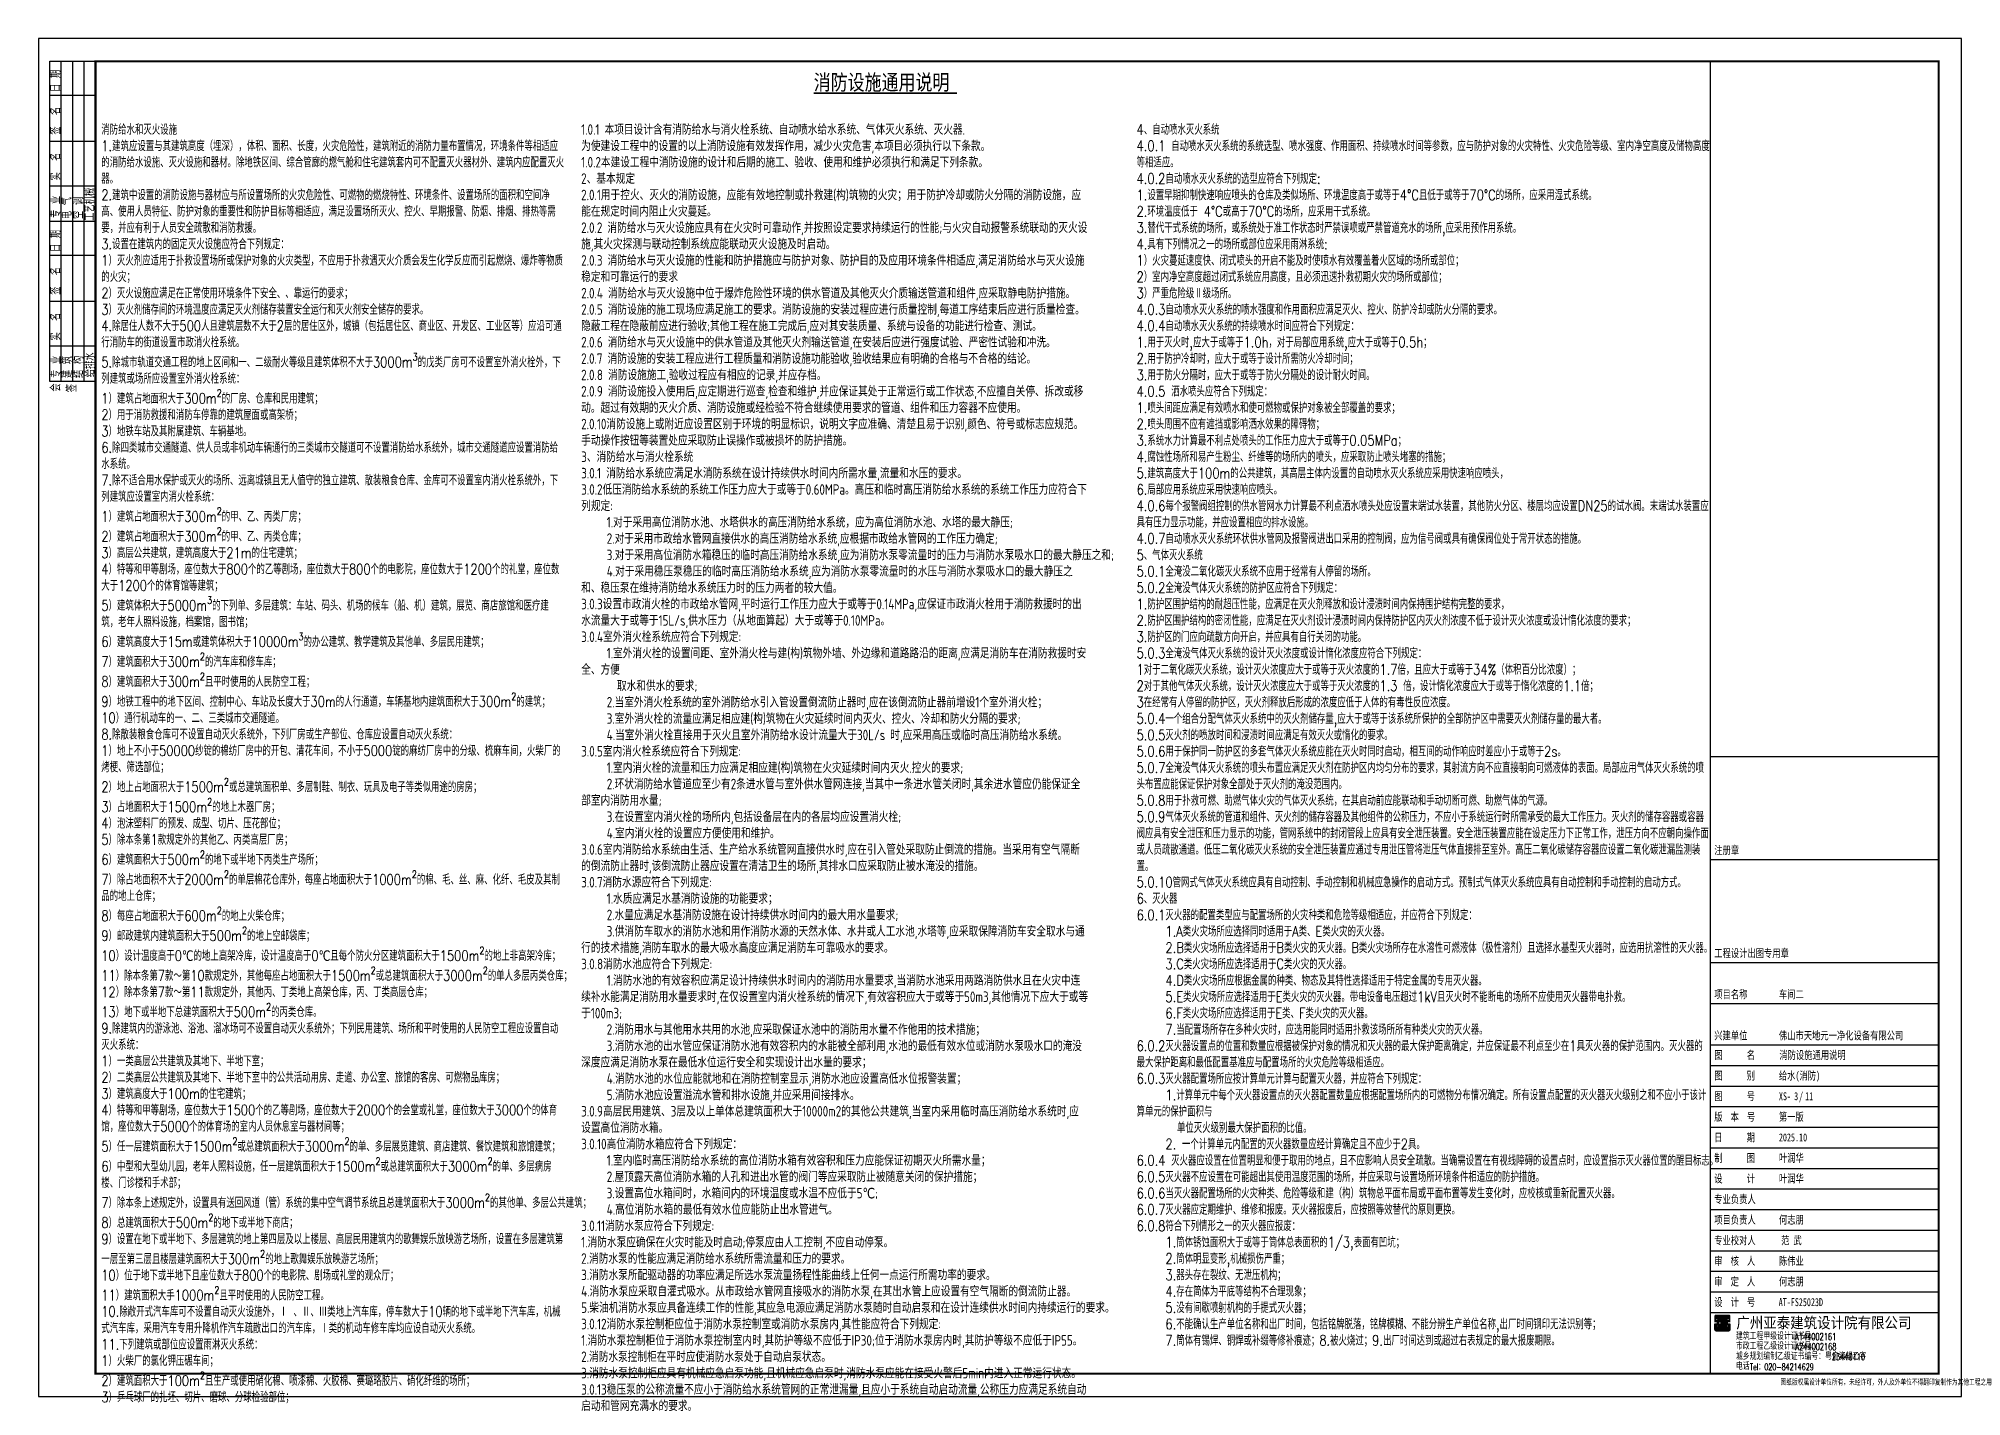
# Model space of a CAD drawing. Extents: x -620248 to 571765, y -684907 to -323071.
# Drawn here: x -556854 to -472754, y -585545 to -526145 of the extents above; entities that cross this region are included whole.
import ezdxf
from ezdxf.enums import TextEntityAlignment as Align

# ---------------------------------------------------------------- set-up
doc = ezdxf.new("R2010")
doc.units = 0
doc.header["$LTSCALE"] = 1000
doc.header["$MEASUREMENT"] = 0
for name, color, linetype in [('4', 4, 'Continuous'), ('9', 9, 'Continuous'), ('DIM_SYMB', 3, 'Continuous'), ('PUB_TITLE', 4, 'Continuous'), ('TWT_TEXT', 7, 'Continuous'), ('框', 130, 'Continuous'), ('给排水说明文字', 7, 'Continuous')]:
    doc.layers.add(name, color=color, linetype=linetype)
doc.styles.add('-宋体', font='simsun_0.shx', dxfattribs={"width": 0.8})
doc.styles.add('_TCH_DIM', font='SIMPLEX.shx', dxfattribs={"width": 0.8, "bigfont": 'GBCBIG.shx'})
doc.styles.add('TBC', font='simhei_0.shx', dxfattribs={"width": 0.9})
doc.styles.add('天正', font='SIMPLEX.shx', dxfattribs={"width": 0.7, "bigfont": 'HZTXT.shx'})

# ---------------------------------------------------------------- blocks, each defined once
blk = doc.blocks.new('小签')
at = {"layer": '4'}
for p, q in [((-16433, 275229), (-16433, 289229)), ((-16433, 289229), (-14433, 289229)), ((-15933, 275229), (-15933, 289229)), ((-15433, 275229), (-15433, 289229)), ((-14933, 275229), (-14933, 289229)), ((-14433, 275229), (-14433, 289229)), ((-14433, 287729), (-16433, 287729)), ((-14433, 285729), (-16433, 285729)), ((-14433, 283773), (-16433, 283773)), ((-14433, 282229), (-16433, 282229)), ((-14433, 280729), (-16433, 280729)), ((-14433, 278729), (-16433, 278729)), ((-14433, 276773), (-16433, 276773)), ((-14433, 275229), (-16433, 275229))]:
    blk.add_line(p, q, dxfattribs=at)
at = {"layer": '4', "style": '_TCH_DIM', "width": 0.8}
for s, p in [('日 期', (-15971, 287889)), ('签  名', (-15966, 286022)), ('实  名', (-15966, 284022)), ('专 业', (-15960, 282382)), ('电 气', (-15476, 282324)), ('空 调', (-14973, 282341)), ('工艺机械', (-14479, 282255)), ('日 期', (-15971, 280889)), ('签  名', (-15966, 279022)), ('实  名', (-15966, 277022)), ('专 业', (-15952, 275382)), ('建 筑', (-15465, 275376)), ('结 构', (-14963, 275380)), ('给排水', (-14463, 275413)), ('会', (-15962, 274781)), ('签', (-15258, 274757))]:
    blk.add_text(s, height=450, rotation=90, dxfattribs=at).set_placement(p)
blk = doc.blocks.new('A$C54597E38')
at = {"layer": '9'}
h = blk.add_hatch(dxfattribs=at)
h.set_pattern_fill('ANSI31', color=256, scale=70.630202, angle=135, style=0)
h.set_pattern_definition([(180, (-153496.256, -56662.455), (-2e-15, -8.82877527), [])])
edge = h.paths.add_edge_path()
edge.add_line((99, 458), (99, 400))
edge.add_line((99, 400), (0, 400))
edge.add_line((0, 400), (0, 620))
edge.add_arc((64, 620), 63.6, 90, 180, ccw=False)
edge.add_line((64, 683), (622, 683))
edge.add_arc((622, 620), 63.6, 0, 90, ccw=False)
edge.add_line((685, 620), (685, 396))
edge.add_line((685, 396), (594, 396))
edge.add_line((594, 396), (594, 463))
edge.add_line((594, 463), (614, 463))
edge.add_line((614, 463), (624, 463))
edge.add_line((624, 463), (624, 613))
edge.add_line((624, 613), (68, 613))
edge.add_line((68, 613), (68, 458))
edge.add_line((68, 458), (99, 458))
h.paths.add_polyline_path([(369, 293), (369, 582), (586, 582), (586, 519), (436, 519), (436, 458), (557, 458), (557, 225), (431, 225), (431, 166), (588, 166), (588, 112), (370, 112), (370, 226), (321, 226), (321, 112), (103, 112), (103, 166), (260, 166), (260, 225), (133, 225), (133, 458), (255, 458), (255, 519), (104, 519), (104, 582), (321, 582), (321, 293)])
h.paths.add_polyline_path([(196, 399), (265, 399), (265, 289), (196, 289)], flags=16)
h.paths.add_polyline_path([(494, 399), (425, 399), (425, 289), (494, 289)], flags=16)
edge = h.paths.add_edge_path()
edge.add_line((99, 225), (99, 283))
edge.add_line((99, 283), (0, 283))
edge.add_line((0, 283), (0, 64))
edge.add_arc((64, 64), 63.6, 180, 270)
edge.add_line((64, 0), (622, 0))
edge.add_arc((622, 64), 63.6, 270, 360)
edge.add_line((685, 64), (685, 287))
edge.add_line((685, 287), (594, 287))
edge.add_line((594, 287), (594, 220))
edge.add_line((594, 220), (614, 220))
edge.add_line((614, 220), (624, 220))
edge.add_line((624, 220), (624, 71))
edge.add_line((624, 71), (68, 71))
edge.add_line((68, 71), (68, 225))
edge.add_line((68, 225), (99, 225))
blk.add_lwpolyline([(99, 225), (99, 283), (0, 283), (0, 64, 0.414214), (64, 0), (622, 0, 0.414214), (685, 64), (685, 287), (594, 287), (594, 220), (614, 220), (624, 220), (624, 71), (68, 71), (68, 225)], format="xyb", close=True, dxfattribs=at)
blk.add_lwpolyline([(369, 293), (369, 293), (369, 582), (586, 582), (586, 519), (436, 519), (436, 458), (557, 458), (557, 225), (431, 225), (431, 166), (588, 166), (588, 112), (370, 112), (370, 226), (321, 226), (321, 112), (103, 112), (103, 166), (260, 166), (260, 225), (133, 225), (133, 458), (255, 458), (255, 519), (104, 519), (104, 582), (321, 582), (321, 293), (369, 293)], dxfattribs=at)
blk.add_lwpolyline([(494, 399), (425, 399), (425, 289), (494, 289)], close=True, dxfattribs=at)
blk = doc.blocks.new('标框')
at = {"layer": '4'}
for p, q in [((-105112, 98008), (-105112, 71592)), ((-95112, 98008), (-95112, 71592))]:
    blk.add_line(p, q, dxfattribs=at)
at = {"layer": '框'}
for p, q in [((-105112, 111592), (-105112, 71592)), ((-95112, 111592), (-95112, 71592)), ((-105112, 98584), (-95112, 98584)), ((-105112, 94081), (-95112, 94081)), ((-105112, 89578), (-95112, 89578)), ((-105112, 87777), (-95112, 87777)), ((-105112, 85976), (-95112, 85976)), ((-105112, 85075), (-95112, 85075)), ((-105112, 84174), (-95112, 84174)), ((-105112, 83274), (-95112, 83274)), ((-105112, 82373), (-95112, 82373)), ((-105112, 81473), (-95112, 81473)), ((-105112, 80572), (-95112, 80572)), ((-105112, 79671), (-95112, 79671)), ((-105112, 78771), (-95112, 78771)), ((-105112, 77870), (-95112, 77870)), ((-105112, 76970), (-95112, 76970)), ((-105112, 76069), (-95112, 76069)), ((-105112, 75168), (-95112, 75168)), ((-105112, 74268), (-95112, 74268))]:
    blk.add_line(p, q, dxfattribs=at)
at = {"layer": '4'}
blk.add_blockref('A$C54597E38', (-104913, 73473), dxfattribs=at)
at = {"layer": 'TWT_TEXT', "style": 'TBC', "width": 0.9}
blk.add_text('广州亚泰建筑设计院有限公司', height=480, dxfattribs=at).set_placement((-103962, 73582))
at = {"layer": 'TWT_TEXT', "style": '_TCH_DIM'}
for s, height, p in [('建筑工程甲级设计证书号：', 300, (-103979, 73080)), ('城乡规划编制乙级证书编号：粤自资规乙字', 300, (-103979, 72198)), ('市政工程乙级设计证书号：', 300, (-103979, 72647)), ('电话', 300, (-103979, 71765)), ('图纸版权属设计单位所有，未经许可，外人及外单位不得翻印复制作为其他工程之用', 249.73, (-102027, 71082))]:
    blk.add_text(s, height=height, rotation=359.99972, dxfattribs=at).set_placement(p)
at = {"layer": 'TWT_TEXT', "style": '天正', "width": 0.67}
for s, height, p in [('A144002161', 300, (-101392, 73058)), ('A244002168', 300, (-101382, 72625)), ('23440110', 300, (-99787, 72179)), ('Tel：020-84214629', 290, (-103368, 71744))]:
    blk.add_text(s, height=height, rotation=359.99972, dxfattribs=at).set_placement(p)
at = {"layer": '框', "style": '-宋体', "width": 0.74}
for s, p in [('注册章', (-104927, 94312)), ('工程设计出图专用章', (-104926, 89809)), ('项目名称', (-104926, 88008)), ('车间二', (-102099, 88008)), ('兴建单位', (-104926, 86207)), ('佛山市天地元一净化设备有限公司', (-102100, 86207)), ('图      名', (-104926, 85353)), ('图      别', (-104926, 84452)), ('图      号', (-104926, 83552)), ('版  本  号', (-104927, 82651)), ('第一版', (-102100, 82651)), ('日      期', (-104926, 81751)), ('2025.10', (-102099, 81751)), ('制      图', (-104926, 80850)), ('设      计', (-104926, 79950)), ('专业负责人', (-104926, 79049)), ('项目负责人', (-104926, 78148)), ('专业校对人', (-104926, 77248)), ('审  核  人', (-104926, 76347)), ('审  定  人', (-104926, 75447)), ('设  计  号', (-104926, 74546)), ('AT-FS25023D', (-102108, 74546))]:
    blk.add_text(s, height=350, dxfattribs=at).set_placement(p)
for s, p in [('叶润华', (-101553, 80850)), ('叶润华', (-101553, 79950)), ('何志朋', (-101553, 78148)), ('范 武', (-101553, 77248)), ('陈伟业', (-101553, 76347)), ('何志朋', (-101553, 75447))]:
    blk.add_text(s, height=350, dxfattribs=at).set_placement(p, align=Align.CENTER)
blk = doc.blocks.new('消防框')
at = {"layer": '4'}
blk.add_line((-66927, 44194), (-66927, 17778), dxfattribs=at)
at = {"layer": '框'}
for p, q in [((-76927, 57778), (-76927, 17778)), ((-66927, 57778), (-66927, 17778)), ((-76927, 44194), (-76927, 17778))]:
    blk.add_line(p, q, dxfattribs=at)
at = {"layer": '4'}
blk.add_blockref('标框', (28185, -53814), dxfattribs=at)
at = {"layer": '框', "style": '-宋体', "width": 0.74}
for s, p in [('给水(消防)', (-73914, 30638)), ('XS-  /', (-73914, 29737)), ('11', (-72770, 29737))]:
    blk.add_text(s, height=350, dxfattribs=at).set_placement(p)

msp = doc.modelspace()

# ---------------------------------------------------------------- linework, layer by layer
at = {"layer": '4'}
msp.add_line((-483754.4, -527144.7), (-483754.4, -584544.7), dxfattribs=at)
at = {"layer": 'DIM_SYMB', "const_width": 70}
msp.add_lwpolyline([(-522949.7, -528541), (-516678.6, -528541)], dxfattribs=at)
at = {"layer": 'PUB_TITLE'}
msp.add_lwpolyline([(-472754.4, -585544.7), (-472754.4, -526144.7), (-556854.4, -526144.7), (-556854.4, -585544.7)], close=True, dxfattribs=at)
at = {"layer": 'PUB_TITLE', "const_width": 100}
msp.add_lwpolyline([(-473754.4, -584544.7), (-473754.4, -527144.7), (-554354.4, -527144.7), (-554354.4, -584544.7)], close=True, dxfattribs=at)

# ---------------------------------------------------------------- block references
at = {"layer": '4'}
for name, p in [('小签', (-539921.9, -816374)), ('消防框', (-406827.3, -602322.8))]:
    msp.add_blockref(name, p, dxfattribs=at)

# ---------------------------------------------------------------- texts
at = {"layer": 'DIM_SYMB', "color": 7, "style": '-宋体', "width": 0.8}
msp.add_text('消防设施通用说明', height=679.75, dxfattribs=at).set_placement((-522949.7, -528401))
at = {"layer": 'PUB_TITLE', "color": 4, "style": '-宋体', "width": 0.74}
msp.add_text('消防设施通用说明', height=350, dxfattribs=at).set_placement((-480721.1, -570784.1))
msp.add_text('3', height=350, dxfattribs=at).set_placement((-479985.9, -572583.6), align=Align.CENTER)
at = {"layer": '给排水说明文字', "color": 0, "char_height": 460, "attachment_point": 1, "style": '_TCH_DIM'}
for s, insert, width, line_spacing_factor in [('\\A1;{\\C4;消防给水和灭火设施\\P\\C3;1.\\C256;建筑应设置与其建筑高度（埋深），体积、面积、长度，火灾危险性，建筑附近的消防力量布置情况，环境条件等相适应的消防给水设施、灭火设施和器材。除地铁区间、综合管廊的燃气舱和住宅建筑套内可不配置灭火器材外、建筑内应配置灭火器。\\P\\C3;2.\\C256;建筑中设置的消防设施与器材应与所设置场所的火灾危险性、可燃物的燃烧特性、环境条件、设置场所的面积和空间净高、使用人员特征、防护对象的重要性和防护目标等相适应，满足设置场所灭火、控火、早期报警、防烟、排烟、排热等需要，并应有利于人员安全疏散和消防救援。\\P\\C3;3.\\C256;设置在建筑内的固定灭火设施应符合下列规定：\\P1）灭火剂应适用于扑救设置场所或保护对象的火灾类型，不应用于扑救遇灭火介质会发生化学反应而引起燃烧、爆炸等物质的火灾；\\P2）灭火设施应满足在正常使用环境条件下安全、、靠运行的要求；\\P3）灭火剂储存间的环境温度应满足灭火剂储存装置安全运行和灭火剂安全储存的要求。\\P\\C3;4.\\C256;除居住人数不大于500人且建筑层数不大于2层的居住区外，城镇（包括居住区、商业区、开发区、工业区等）应沿可通行消防车的街道设置市政消火栓系统。\\P\\C3;5.\\C256;除城市轨道交通工程的地上区间和一、二级耐火等级且建筑体积不大于3000m\\H0.7x;\\S3^ ;\\H1.4286x;的戊类厂房可不设置室外消火栓外，下列建筑或场所应设置室外消火栓系统：\\P1）建筑占地面积大于300m\\H0.7x;\\S2^ ;\\H1.4286x;的厂房、仓库和民用建筑；\\P2）用于消防救援和消防车停靠的建筑屋面或高架桥；\\P3）地铁车站及其附属建筑、车辆基地。\\P\\C3;6.\\C256;除四类城市交通隧道、供人员或非机动车辆通行的三类城市交隧道可不设置消防给水系统外，城市交通隧道应设置消防给水系统。\\P\\C3;7.\\C256;除不适合用水保护或灭火的场所、远离城镇且无人值守的独立建筑、散装粮食仓库、金库可不设置室内消火栓系统外，下列建筑应设置室内消火栓系统：\\P1）建筑占地面积大于300m\\H0.7x;\\S2^ ;\\H1.4286x;的甲、乙、丙类厂房；\\P2）建筑占地面积大于300m\\H0.7x;\\S2^ ;\\H1.4286x;的甲、乙、丙类仓库；\\P3）高层公共建筑，建筑高度大于21m的住宅建筑；\\P4）特等和甲等剧场，座位数大于800个的乙等剧场，座位数大于800个的电影院，座位数大于1200个的礼堂，座位数大于1200个的体育馆等建筑；\\P5）建筑体积大于5000m\\H0.7x;\\S3^ ;\\H1.4286x;的下列单、多层建筑：车站、码头、机场的候车（船、机）建筑，展览、商店旅馆和医疗建筑，老年人照料设施，档案馆，图书馆；\\P6）建筑高度大于15m或建筑体积大于10000m\\H0.7x;\\S3^ ;\\H1.4286x;的办公建筑、教学建筑及其他单、多层民用建筑；\\P7）建筑面积大于300m\\H0.7x;\\S2^ ;\\H1.4286x;的汽车库和修车库；\\P8）建筑面积大于300m\\H0.7x;\\S2^ ;\\H1.4286x;且平时使用的人民防空工程；\\P9）地铁工程中的地下区间、控制中心、车站及长度大于30m的人行通道，车辆基地内建筑面积大于300m\\H0.7x;\\S2^ ;\\H1.4286x;的建筑；\\P10）通行机动车的一、二、三类城市交通隧道。\\P\\C3;8.\\C256;除散装粮食仓库可不设置自动灭火系统外，下列厂房或生产部位、仓库应设置自动灭火系统：\\P1）地上不小于50000纱锭的棉纺厂房中的开包、清花车间，不小于5000锭的麻纺厂房中的分级、梳麻车间，火柴厂的烤梗、筛选部位；\\P2）地上占地面积大于1500m\\H0.7x;\\S2^ ;\\H1.4286x;或总建筑面积单、多层制鞋、制衣、玩具及电子等类似用途的房房；\\P3）占地面积大于1500m\\H0.7x;\\S2^ ;\\H1.4286x;的地上木器厂房；\\P4）泡沫塑料厂的预发、成型、切片、压花部位；\\P5）除本条第1款规定外的其他乙、丙类高层厂房；\\P6）建筑面积大于500m\\H0.7x;\\S2^ ;\\H1.4286x;的地下或半地下丙类生产场所；\\P7）除占地面积不大于2000m\\H0.7x;\\S2^ ;\\H1.4286x;的单层棉花仓库外，每座占地面积大于1000m\\H0.7x;\\S2^ ;\\H1.4286x;的棉、毛、丝、麻、化纤、毛皮及其制品的地上仓库；\\P8）每座占地面积大于600m\\H0.7x;\\S2^ ;\\H1.4286x;的地上火柴仓库；\\P9）邮政建筑内建筑面积大于500m\\H0.7x;\\S2^ ;\\H1.4286x;的地上空邮袋库；\\P10）设计温度高于0℃的地上高架冷库，设计温度高于0℃且每个防火分区建筑面积大于1500m\\H0.7x;\\S2^ ;\\H1.4286x;的地上非高架冷库；\\P11）除本条第7款～第10款规定外，其他每座占地面积大于1500m\\H0.7x;\\S2^ ;\\H1.4286x;或总建筑面积大于3000m\\H0.7x;\\S2^ ;\\H1.4286x;的单人多层丙类仓库；\\P12）除本条第7款～第11款规定外，其他丙、丁类地上高架仓库，丙、丁类高层仓库；\\P13）地下或半地下总建筑面积大于500m\\H0.7x;\\S2^ ;\\H1.4286x;的丙类仓库。\\P\\C3;9.\\C256;除建筑内的游泳池、浴池、溜冰场可不设置自动灭火系统外；下列民用建筑、场所和平时使用的人民防空工程应设置自动灭火系统：\\P1）一类高层公共建筑及其地下、半地下室；\\P2）二类高层公共建筑及其地下、半地下室中的公共活动用房、走道、办公室、旅馆的客房、可燃物品库房；\\P3）建筑高度大于100m的住宅建筑；\\P4）特等和甲等剧场，座位数大于1500个的乙等剧场，座位数大于2000个的会堂或礼堂，座位数大于3000个的体育馆，座位数大于5000个的体育场的室内人员休息室与器材间等；\\P5）任一层建筑面积大于1500m\\H0.7x;\\S2^ ;\\H1.4286x;或总建筑面积大于3000m\\H0.7x;\\S2^ ;\\H1.4286x;的单、多层展览建筑、商店建筑、餐饮建筑和旅馆建筑；\\P6）中型和大型幼儿园，老年人照料设施，任一层建筑面积大于1500m\\H0.7x;\\S2^ ;\\H1.4286x;或总建筑面积大于3000m\\H0.7x;\\S2^ ;\\H1.4286x;的单、多层病房楼、门诊楼和手术部；\\P7）除本条上述规定外，设置具有送回风道（管）系统的集中空气调节系统且总建筑面积大于3000m\\H0.7x;\\S2^ ;\\H1.4286x;的其他单、多层公共建筑；\\P8）总建筑面积大于500m\\H0.7x;\\S2^ ;\\H1.4286x;的地下或半地下商店；\\P9）设置在地下或半地下、多层建筑的地上第四层及以上楼层、高层民用建筑内的歌舞娱乐放映游艺场所，设置在多层建筑第一层至第三层且楼层建筑面积大于300m\\H0.7x;\\S2^ ;\\H1.4286x;的地上歌舞娱乐放映游艺场所；\\P10）位于地下或半地下且座位数大于800个的电影院、剧场或礼堂的观众厅；\\P11）建筑面积大手1000m\\H0.7x;\\S2^ ;\\H1.4286x;且平时使用的人民防空工程。\\P\\C3;10.\\C256;除敞开式汽车库可不设置自动灭火设施外，Ⅰ 、Ⅱ、Ⅲ类地上汽车库，停车数大于10辆的地下或半地下汽车库，机械式汽车库，采用汽车专用升降机作汽车疏散出口的汽车库，Ⅰ类的机动车修车库均应设自动灭火系统。\\P\\C3;11.\\C256;下列建筑或部位应设置雨淋灭火系统：\\P1）火柴厂的氯化钾压碾车间；\\P2）建筑面积大于100m\\H0.7x;\\S2^ ;\\H1.4286x;且生产或使用硝化棉、喷漆棉、火胶棉、赛璐珞胶片、硝化纤维的场所；\\P3）乒乓球厂的扎坯、切片、磨球、分球检验部位；\\P4）建筑面积大于60m\\H0.7x;\\S2^ ;\\H1.4286x;或储存量大于2t的硝化棉。喷漆棉、火胶棉、赛璐珞胶片、硝化纤维库房；\\P5）日装瓶数量大于3000瓶的液化石油气储配站的灌瓶间、实瓶库；\\P6）特等和甲等剧场的舞台葡萄架下部，座位数大于1500个的乙等剧场的舞台葡萄架下部，座位数大于2000个的会堂或礼堂的舞台葡萄架下部；\\P7）建筑面积大于或等于400m\\H0.7x;\\S2^ ;\\H1.4286x;的演播室，建筑面积大于或等于500m\\H0.7x;\\S2^ ;\\H1.4286x;的电影摄影棚。\\P\\C3;12.\\C256;下列建筑应设置与室内消火栓等水灭火系统供水管网直接连接的消防水泵接合器，且消防水泵接合器应位于室外便于消防车向室内消防给水管网安全供水的位置：\\P1）设置自动喷水、水喷雾、泡沫或固定消防炮灭火系统的建筑；2）6层及以上并设置室内消火栓系统的民用建筑；\\P3）5层及以上并设置室内消火栓系统的厂房；4）5层及以上并设置室内消火栓系统的仓库；\\P5）室内消火栓设计流量大于10L/s 且平时使用的人民防空工程；6）地铁工程中设置室内消火栓系统的建筑或场所；\\P7）设置室内消火栓的交通隧道；8）设置室内消火栓系统的地下、半地下汽车库和5层及以上的汽车库；\\P9）设置室内消火栓系统，建筑面积大于10000m\\H0.7x;\\S2^ ;\\H1.4286x;或3层及以上的其他地下、半地下建筑（室）。}', (-554106.3, -529896.4), 20228.183, 0.933044), ('\\A1;{\\Ftssdeng,hztxt|c134;\\C256;1.0.1 本项目设计含有消防给水与消火栓系统、自动喷水给水系统、气体灭火系统、灭火器.^J为使建设工程中的设置的以上消防设施有效发挥作用，减少火灾危害,本项目必须执行以下条款。\\P1.0.2本建设工程中消防设施的设计和后期的施工、验收、使用和维护必须执行和满足下列条款。\\P2、基本规定\\P2.0.1用于控火、灭火的消防设施，应能有效地控制或扑救建(构)筑物的火灾；用于防护冷却或防火分隔的消防设施，应能在规定时间内阻止火灾蔓延。\\P2.0.2 消防给水与灭火设施应具有在火灾时可靠动作,并按照设定要求持续运行的性能;与火灾自动报警系统联动的灭火设施,其火灾探测与联动控制系统应能联动灭火设施及时启动。\\P2.0.3 消防给水与灭火设施的性能和防护措施应与防护对象、防护目的及应用环境条件相适应,满足消防给水与灭火设施稳定和可靠运行的要求\\P2.0.4 消防给水与灭火设施中位于爆炸危险性环境的供水管道及其他灭火介质输送管道和组件,应采取静电防护措施。\\P2.0.5 消防设施的施工现场应满足施工的要求。消防设施的安装过程应进行质量控制,每道工序结束后应进行质量检查。隐蔽工程在隐蔽前应进行验收;其他工程在施工完成后,应对其安装质量、系统与设备的功能进行检查、测试。\\P2.0.6 消防给水与灭火设施中的供水管道及其他灭火剂输送管道,在安装后应进行强度试验、严密性试验和冲洗。\\P2.0.7 消防设施的安装工程应进行工程质量和消防设施功能验收,验收结果应有明确的合格与不合格的结论。\\P2.0.8 消防设施施工,验收过程应有相应的记录,并应存档。\\P2.0.9 消防设施投入使用后,应定期进行巡查,检查和维护,并应保证其处于正常运行或工作状态,不应擅自关停、拆改或移动。超过有效期的灭火介质、消防设施或经检验不符合继续使用要求的管道、组件和压力容器不应使用。\\P2.0.10消防设施上或附近应设置区别于环境的明显标识，说明文字应准确、清楚且易于识别,颜色、符号或标志应规范。手动操作按钮等装置处应采取防止误操作或被损坏的防护措施。\\P3、消防给水与消火栓系统^J3.0.1 消防给水系统应满足水消防系统在设计持续供水时间内所需水量,流量和水压的要求。^J3.0.2低压消防给水系统的系统工作压力应大于或等于0.60MPa。\\C6;高压和临时高压消防给水系统的\\C256;系统工作压力应符合下列规定:^J     1.对于采用高位消防水池、水塔供水的高压消防给水系统，应为高位消防水池、水塔的最大静压;^J     2.对于采用市政给水管网直接供水的高压消防给水系统,应根据市政给水管网的工作压力确定;^J     3.对于采用高位消防水箱稳压的临时高压消防给水系统,应为消防水泵零流量时的压力与消防水泵吸水口的最大静压之和;^J     4.对于采用稳压泵稳压的临时高压消防给水系统,应为消防水泵零流量时的水压与消防水泵吸水口的最大静压之和、稳压泵在维持消防给水系统压力时的压力两者的较大值。^J3.0.3设置市政消火栓的市政给水管网,平时运行工作压力应大于或等于0.14MPa,应保证市政消火栓用于消防救援时的出水流量大于或等于15L/s,供水压力（从地面算起）大于或等于0.10MPa。\\P3.0.4\\C6;室外消火栓系统\\C256;应符合下列规定:^J     1.室外消火栓的设置间距、室外消火栓与建(构)筑物外墙、外边缘和道路路沿的距离,应满足消防车在消防救援时安全、方便^J       取水和供水的要求;^J     2.当室外消火栓系统的室外消防给水引入管设置倒流防止器时,应在该倒流防止器前增设1个室外消火栓；\\fPMingLiU|b0|i0|c136|p18;^J\\Ftssdeng,hztxt|c134;     3.室外消火栓的流量应满足相应建(构)筑物在火灾延续时间内灭火、控火、冷却和防火分隔的要求;\\P     4.当室外消火栓直接用于灭火且室外消防给水设计流量大于30L/s 时,应采用高压或临时高压消防给水系统。\\P3.0.5\\C6;室内消火栓系统\\C256;应符合下列规定:^J     1.室内消火栓的流量和压力应满足相应建(构)筑物在火灾延续时间内灭火.控火的要求;^J     2.环状消防给水管道应至少有2条进水管与室外供水管网连接,当其中一条进水管关闭时,其余进水管应仍能保证全部室内消防用水量;^J     3.在设置室内消火栓的场所内,包括设备层在内的各层均应设置消火栓;^J     4.室内消火栓的设置应方便使用和维护。^J3.0.6室内消防给水系统由生活、生产给水系统管网直接供水时,应在引入管处采取防止倒流的措施。当采用有空气隔断的倒流防止器时,该倒流防止器应设置在清洁卫生的场所,其排水口应采取防止被水淹没的措施。^J3.0.7\\C6;消防水源\\C256;应符合下列规定:^J     1.水质应满足水基消防设施的功能要求；\\fPMingLiU|b0|i0|c136|p18;^J\\Ftssdeng,hztxt|c134;     2.水量应满足水基消防设施在设计持续供水时间内的最大用水量要求;^J     3.供消防车取水的消防水池和用作消防水源的天然水体、水井或人工水池,水塔等,应采取保障消防车安全取水与通行的技术措施,消防车取水的最大吸水高度应满足消防车可靠吸水的要求。\\P3.0.8\\C6;消防水池应\\C256;符合下列规定:^J     1.消防水池的有效容积应满足设计持续供水时间内的消防用水量要求,当消防水池采用两路消防供水且在火灾中连续补水能满足消防用水量要求时,在仅设置室内消火栓系统的情况下,有效容积应大于或等于50m3,其他情况下应大于或等于100m3;^J     2.消防用水与其他用水共用的水池,应采取保证水池中的消防用水量不作他用的技术措施；\\P     3.消防水池的出水管应保证消防水池有效容积内的水能被全部利用,水池的最低有效水位或消防水泵吸水口的淹没深度应满足消防水泵在最低水位运行安全和实现设计出水量的要求；\\P     4.消防水池的水位应能就地和在消防控制室显示,消防水池应设置高低水位报警装置；^J     5.消防水池应设置溢流水管和排水设施,并应采用间接排水。\\P3.0.9高层民用建筑、3层及以上单体总建筑面积大于10000m2的其他公共建筑,当室内采用临时高压消防给水系统时,应设置高位消防水箱。^J3.0.10\\C6;高位消防水箱\\C256;应符合下列规定：^J     1.室内临时高压消防给水系统的高位消防水箱有效容积和压力应能保证初期灭火所需水量；^J     2.屋顶露天高位消防水箱的人孔和进出水管的阀门等应采取防止被随意关闭的保护措施；^J     3.设置高位水箱间时，水箱间内的环境温度或水温不应低于5℃;^J     4.高位消防水箱的最低有效水位应能防止出水管进气。\\P3.0.11\\C6;消防水泵\\C256;应符合下列规定:^J1.消防水泵应确保在火灾时能及时启动;停泵应由人工控制,不应自动停泵。^J2.消防水泵的性能应满足消防给水系统所需流量和压力的要求。^J3.消防水泵所配驱动器的功率应满足所选水泵流量扬程性能曲线上任何一点运行所需功率的要求。^J4.消防水泵应采取自灌式吸水。从市政给水管网直接吸水的消防水泵,在其出水管上应设置有空气隔断的倒流防止器。^J5.柴油机消防水泵应具备连续工作的性能,其应急电源应满足消防水泵随时自动启泵和在设计连续供水时间内持续运行的要求。\\P3.0.12\\C6;消防水泵控制柜\\C256;应位于消防水泵控制室或消防水泵房内,其性能应符合下列规定:^J1.消防水泵控制柜位于消防水泵控制室内时,其防护等级不应低于IP30;位于消防水泵房内时,其防护等级不应低于IP55。^J2.消防水泵控制柜在平时应使消防水泵处于自动启泵状态。\\P3.消防水泵控制柜应具有机械应急启泵功能,且机械应急启泵时,消防水泵应能在接受火警后5min内进入正常运行状态。\\P3.0.13\\C6;稳压泵的公称流量\\C256;不应小于消防给水系统管网的正常泄漏量,且应小于系统自动启动流量,公称压力应满足系统自动启动和管网充满水的要求。}', (-533120.1, -529896.4), 22120.437, 0.933333), ('\\A1;{\\C256;4、自动喷水灭火系统\\P4.0.1 自动喷水灭火系统的系统选型、喷水强度、作用面积、持续喷水时间等参数，应与防护对象的火灾特性、火灾危险等级、室内净空高度及储物高度等相适应。\\P4.0.2自动喷水灭火系统的选型应符合下列规定:\\P1.设置早期抑制快速响应喷头的仓库及类似场所、环境温度高于或等于4°C且低于或等于70°C的场所，应采用湿式系统。^J2.环境温度低于 4°C或高于70°C的场所，应采用干式系统。^J3.替代干式系统的场所，或系统处于准工作状态时严禁误喷或严禁管道充水的场所,应采用预作用系统。^J4.具有下列情况之一的场所或部位应采用雨淋系统:^J1）火灾蔓延速度快、闭式喷头的开启不能及时使喷水有效覆盖着火区域的场所或部位；^J2）室内净空高度超过闭式系统应用高度，且必须迅速扑救初期火灾的场所或部位；^J3）严重危险级Ⅱ级场所。\\P4.0.3自动喷水灭火系统的喷水强度和作用面积应满足灭火、控火、防护冷却或防火分隔的要求。\\P4.0.4自动喷水灭火系统的持续喷水时间应符合下列规定：\\P1.用于灭火时,应大于或等于1.0h，对于局部应用系统,应大于或等于0.5h；\\P2.用于防护冷却时，应大于或等于设计所需防火冷却时间；\\P3.用于防火分隔时，应大于或等于防火分隔处的设计耐火时间。\\P4.0.5 洒水喷头应符合下列规定：\\P1.喷头间距应满足有效喷水和使可燃物或保护对象被全部覆盖的要求；\\P2.喷头周围不应有遮挡或影响洒水效果的障碍物；^J3.系统水力计算最不利点处喷头的工作压力应大于或等于0.05MPa；^J4.腐蚀性场所和易产生粉尘、纤维等的场所内的喷头，应采取防止喷头堵塞的措施；^J5.建筑高度大于100m的公共建筑，其高层主体内设置的自动喷水灭火系统应采用快速响应喷头，^J6.局部应用系统应采用快速响应喷头。\\P4.0.6每个报警阀组控制的供水管网水力计算最不利点洒水喷头处应设置末端试水装置，其他防火分区、楼层均应设置DN25的试水阀。末端试水装置应具有压力显示功能，并应设置相应的排水设施。^J4.0.7自动喷水灭火系统环状供水管网及报警阀进出口采用的控制阀，应为信号阀或具有确保阀位处于常开状态的措施。^J5、气体灭火系统\\P5.0.1全淹没二氧化碳灭火系统不应用于经常有人停留的场所。\\P5.0.2全淹没气体灭火系统的防护区应符合下列规定：^J1.防护区围护结构的耐超压性能，应满足在灭火剂释放和设计浸渍时间内保持围护结构完整的要求，^J2.防护区围护结构的密闭性能，应满足在灭火剂设计浸渍时间内保持防护区内灭火剂浓度不低于设计灭火浓度或设计惰化浓度的要求；^J3.防护区的门应向疏散方向开启，并应具有自行关闭的功能。^J5.0.3全淹没气体灭火系统的设计灭火浓度或设计惰化浓度应符合下列规定：^J1对于二氧化碳灭火系统，设计灭火浓度应大于或等于灭火浓度的1.7倍，且应大于或等于34%（体积百分比浓度）；^J2对于其他气体灭火系统，设计灭火浓度应大于或等于灭火浓度的1.3 倍，设计惰化浓度应大于或等于惰化浓度的1.1倍；^J3在经常有人停留的防护区，灭火剂释放后形成的浓度应低于人体的有毒性反应浓度。\\P5.0.4一个组合分配气体灭火系统中的灭火剂储存量,应大于或等于该系统所保护的全部防护区中需要灭火剂储存量的最大者。\\P5.0.5灭火剂的喷放时间和浸渍时间应满足有效灭火或惰化的要求。\\P5.0.6用于保护同一防护区的多套气体灭火系统应能在灭火时同时启动，相互间的动作响应时差应小于或等于2s。\\P5.0.7全淹没气体灭火系统的喷头布置应满足灭火剂在防护区内均匀分布的要求，其射流方向不应直接朝向可燃液体的表面。局部应用气体灭火系统的喷头布置应能保证保护对象全部处于灭火剂的淹没范围内。\\P5.0.8用于扑救可燃、助燃气体火灾的气体灭火系统，在其启动前应能联动和手动切断可燃、助燃气体的气源。\\P5.0.9气体灭火系统的管道和组件、灭火剂的储存容器及其他组件的公称压力，不应小于系统运行时所需承受的最大工作压力。灭火剂的储存容器或容器阀应具有安全泄压和压力显示的功能，管网系统中的封闭管段上应具有安全泄压装置。安全泄压装置应能在设定压力下正常工作，泄压方向不应朝向操作面或人员疏散通道。低压二氧化碳灭火系统的安全泄压装置应通过专用泄压管将泄压气体直接排至室外。高压二氧化碳储存容器应设置二氧化碳泄漏监测装置。^J5.0.10管网式气体灭火系统应具有自动控制、手动控制和机械应急操作的启动方式。预制式气体灭火系统应具有自动控制和手动控制的启动方式。\\P6、灭火器\\P6.0.1灭火器的配置类型应与配置场所的火灾种类和危险等级相适应，并应符合下列规定：\\P     1.A类火灾场所应选择同时适用于A类、E类火灾的灭火器。\\P     2.B类火灾场所应选择适用于B类火灾的灭火器。B类火灾场所存在水溶性可燃液体（极性溶剂）且选择水基型灭火器时，应选用抗溶性的灭火器。\\P     3.C类火灾场所应选择适用于C类火灾的灭火器。\\P     4.D类火灾场所应根据金属的种类、物态及其特性选择适用于特定金属的专用灭火器。\\P     5.E类火灾场所应选择适用于E类火灾的灭火器。带电设备电压超过1kV且灭火时不能断电的场所不应使用灭火器带电扑救。\\P     6.F类火灾场所应选择适用于E类、F类火灾的灭火器。\\P     7.当配置场所存在多种火灾时，应选用能同时适用扑救该场所所有种类火灾的灭火器。\\P6.0.2灭火器设置点的位置和数量应根据被保护对象的情况和灭火器的最大保护距离确定，并应保证最不利点至少在1具灭火器的保护范围内。灭火器的最大保护距离和最低配置基准应与配置场所的火灾危险等级相适应。\\P6.0.3灭火器配置场所应按计算单元计算与配置灭火器，并应符合下列规定：\\P     1.计算单元中每个灭火器设置点的灭火器配置数量应根据配置场所内的可燃物分布情况确定。所有设置点配置的灭火器灭火级别之和不应小于该计算单元的保护面积与    \\P       单位灭火级别最大保护面积的比值。\\P     2. 一个计算单元内配置的灭火器数量应经计算确定且不应少于2具。^J6.0.4 灭火器应设置在位置明显和便于取用的地点，且不应影响人员安全疏散。当确需设置在有视线障碍的设置点时，应设置指示灭火器位置的醒目标志。^J6.0.5灭火器不应设置在可能超出其使用温度范围的场所，并应采取与设置场所环境条件相适应的防护措施。^J6.0.6当灭火器配置场所的火灾种类、危险等级和建（构）筑物总平面布局或平面布置等发生变化时，应校核或重新配置灭火器。^J6.0.7灭火器应定期维护、维修和报废。灭火器报废后，应按照等效替代的原则更换。\\P6.0.8符合下列情形之一的灭火器应报废：\\P     1.筒体锈蚀面积大于或等于筒体总表面积的1/3,表面有凹坑；\\P     2.筒体明显变形,机械损伤严重；\\P     3.器头存在裂纹、无泄压机构；\\P     4.存在简体为平底等结构不合理现象；\\P     5.没有间歇喷射机构的手提式灭火器；\\P     6.不能确认生产单位名称和出厂时间，包括铭牌脱落，铭牌模糊、不能分辨生产单位名称,出厂时间钢印无法识别等；\\P     7.筒体有锡焊、铜焊或补缀等修补痕迹；8.被火烧过；9.出厂时间达到或超过右表规定的最大报废期限。\\P^J^J \\P^J^J }', (-508831.9, -529896.4), 24992.947, 0.933333)]:
    msp.add_mtext(s, dxfattribs=dict(at, insert=insert, width=width, line_spacing_factor=line_spacing_factor))

doc.saveas('drawing.dxf')
